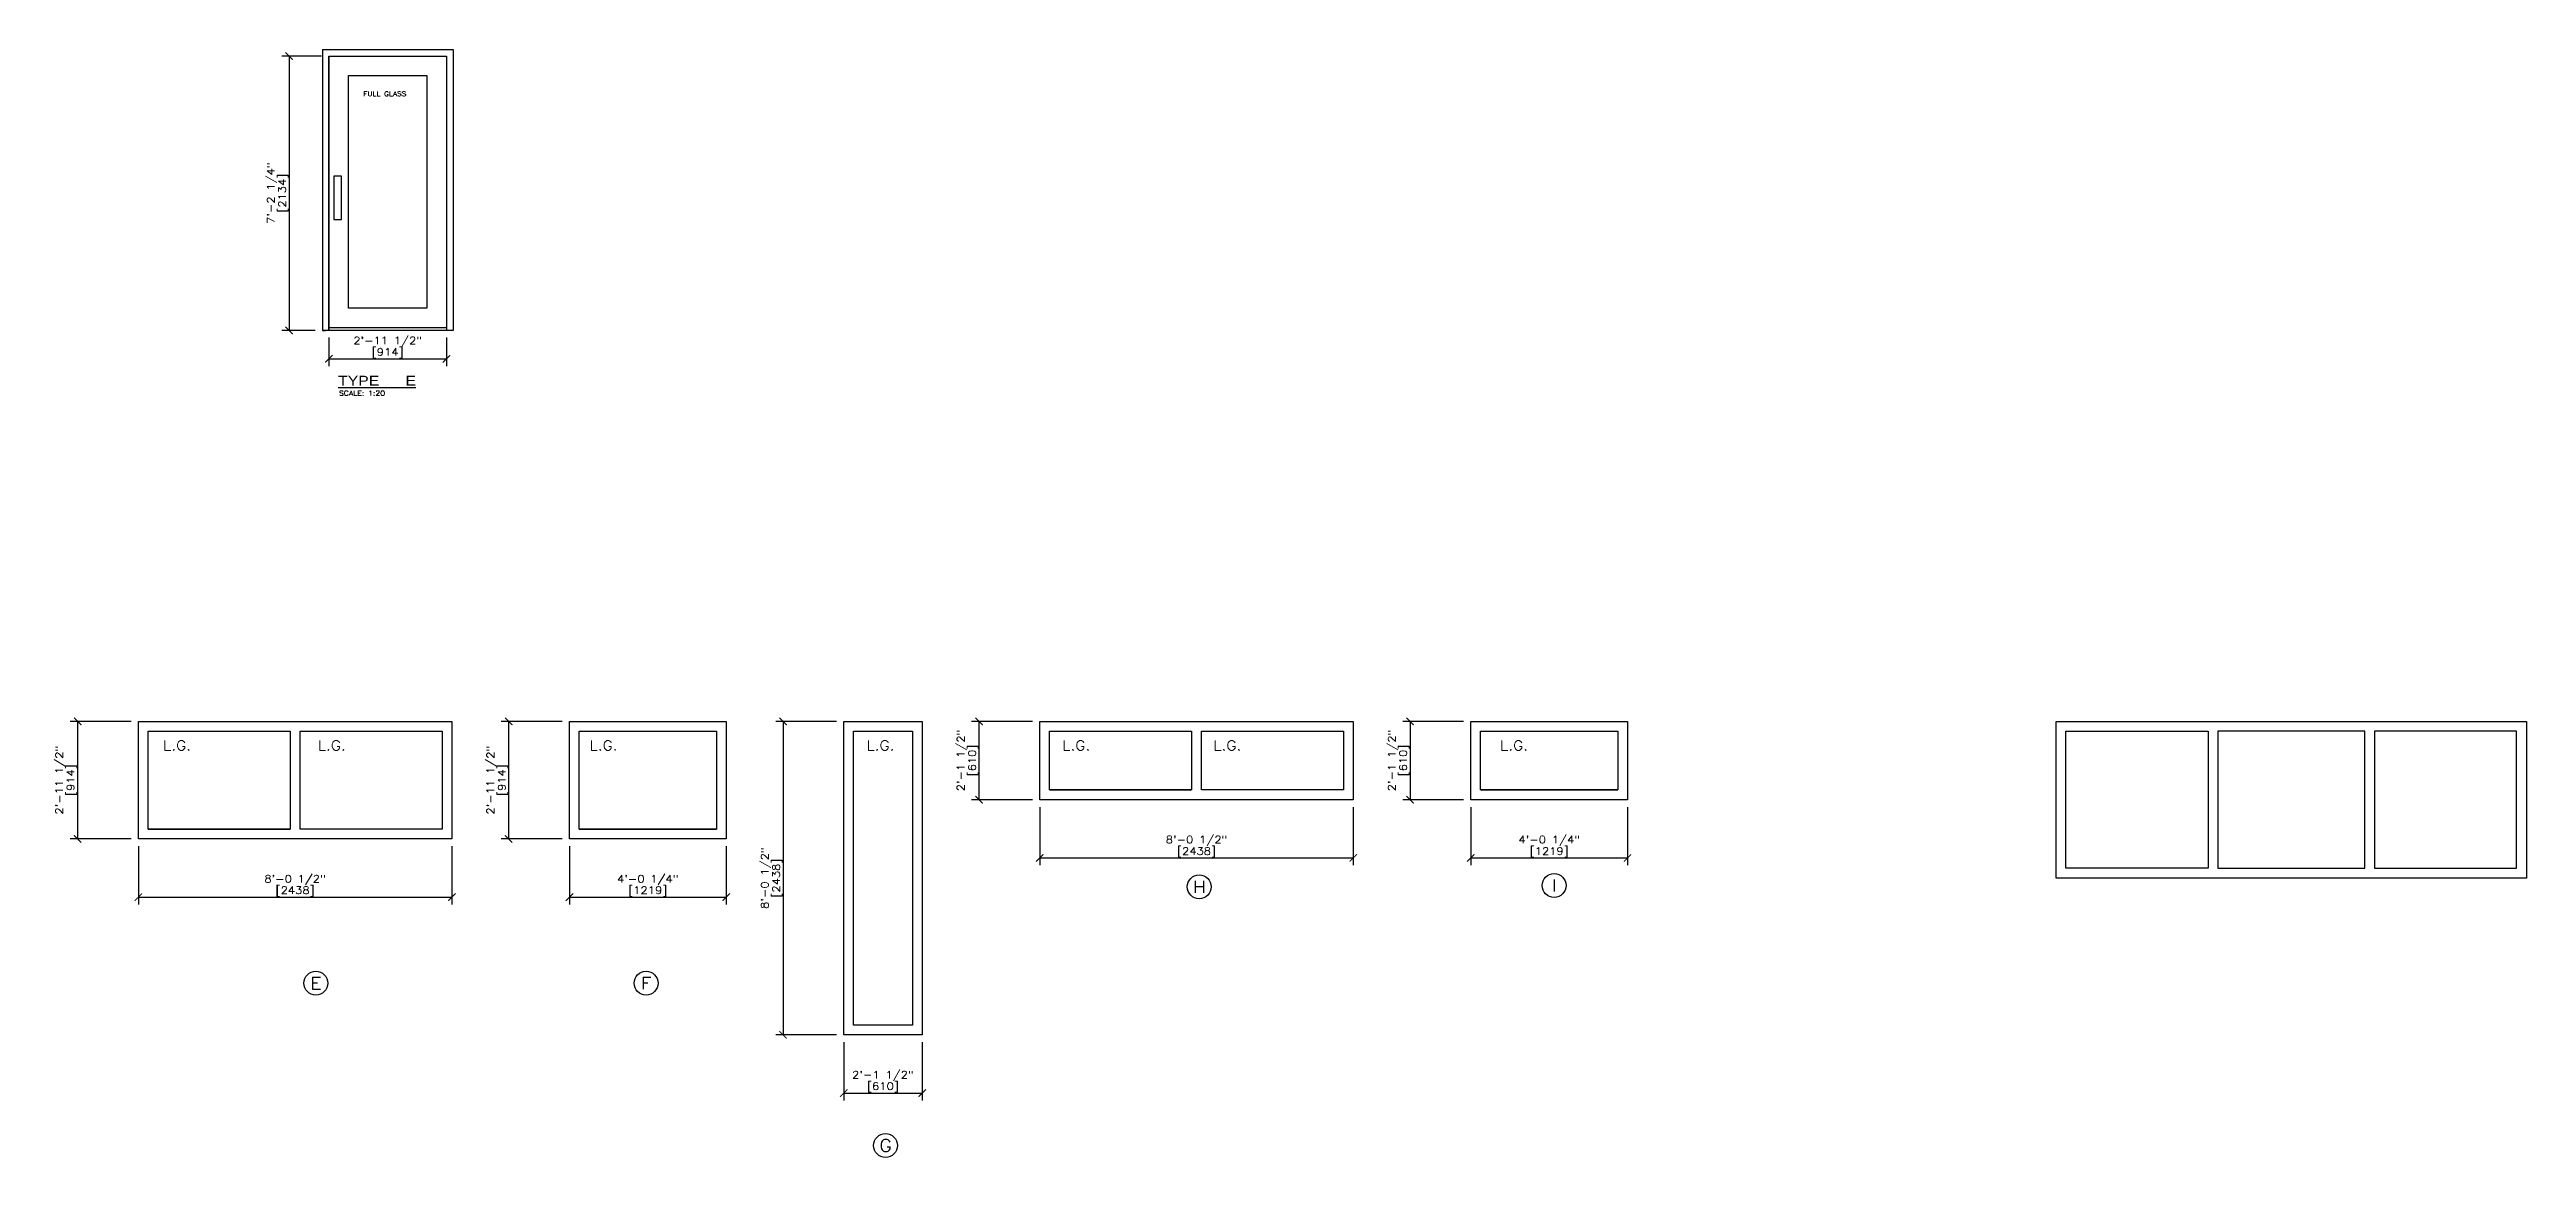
# Model space of a CAD drawing. Header units: millimetres. Extents: x -1251 to 34290, y -9433 to 3630.
# Drawn here: x 15026 to 34290, y -9433 to -815 of the extents above; entities that cross this region are included whole.
import ezdxf
from ezdxf.enums import TextEntityAlignment as Align

# ---------------------------------------------------------------- set-up
doc = ezdxf.new("R2010")
doc.units = ezdxf.units.MM
for name, color, linetype in [('Arch_Detail_Annot', 4, 'Continuous'), ('Arch_Detail_Door', 140, 'Continuous'), ('Arch_Detail_Text', 2, 'Continuous'), ('Arch_Detail_Window', 140, 'Continuous')]:
    doc.layers.add(name, color=color, linetype=linetype)
doc.styles.add('ROMANS-115', font='romans.shx', dxfattribs={"width": 1.15})
doc.styles.add('ROMANS-80', font='romans.shx', dxfattribs={"width": 0.8})
doc.styles.add('SANS-115', font='sanss___.ttf', dxfattribs={"width": 1.15})
doc.dimstyles.new('ROMANS-24', dxfattribs={"dimtxt": 2.25, "dimasz": 2.25, "dimexe": 2.25, "dimexo": 2.25, "dimgap": 0.03125, "dimtad": 1, "dimdec": 6, "dimlfac": -192, "dimzin": 1, "dimdsep": 46, "dimlunit": 4, "dimtxsty": 'ROMANS-115', "dimblk": 'ARCHTICK', "dimcen": 2.25, "dimclrd": 256, "dimclre": 256, "dimclrt": 256, "dimadec": 0, "dimazin": 0, "dimtfac": 1, "dimtdec": 6, "dimtofl": 0, "dimtmove": 2, "dimatfit": 0, "dimfxl": 1, "dimfrac": 2, "dimtolj": 1, "dimtzin": 0, "dimarcsym": 0})

# ---------------------------------------------------------------- blocks, each defined once
blk = doc.blocks.new('_ArchTick')
at = {"color": 0, "linetype": 'ByBlock', "const_width": 0.15}
blk.add_lwpolyline([(-0.5, -0.5), (0.5, 0.5)], dxfattribs=at)
blk = doc.blocks.new('*D11')
at = {"layer": 'Arch_Detail_Text', "lineweight": -2}
for p, q in [((15717, -7012), (15717, -7465)), ((18155, -7012), (18155, -7465)), ((15717, -7408), (18155, -7408))]:
    blk.add_line(p, q, dxfattribs=at)
at = {"layer": 'Defpoints', "color": 0}
for p in [(15717, -6955), (18155, -6955), (18155, -7408)]:
    blk.add_point(p, dxfattribs=at)
at = {"layer": 'Arch_Detail_Text', "lineweight": -2, "xscale": 57.15, "yscale": 57.15, "zscale": 57.15, "rotation": 180}
blk.add_blockref('_ArchTick', (15717, -7408), dxfattribs=at)
at = {"layer": 'Arch_Detail_Text', "lineweight": -2, "xscale": 57.15, "yscale": 57.15, "zscale": 57.15}
blk.add_blockref('_ArchTick', (18155, -7408), dxfattribs=at)
at = {"layer": 'Arch_Detail_Text', "attachment_point": 5, "style": 'ROMANS-115'}
for s, insert, char_height in [('\\A1;8\'-0 1/2"', (16936, -7275), 57.15), ('\\A1;[2438]', (16936, -7364), 57.1)]:
    blk.add_mtext(s, dxfattribs=dict(at, insert=insert, char_height=char_height))
blk = doc.blocks.new('*D12')
at = {"layer": 'Arch_Detail_Text', "lineweight": -2}
for p, q in [((15660, -6041), (15187, -6041)), ((15245, -6041), (15245, -6955)), ((15660, -6955), (15187, -6955))]:
    blk.add_line(p, q, dxfattribs=at)
at = {"layer": 'Defpoints', "color": 0}
for p in [(15717, -6041), (15245, -6955), (15717, -6955)]:
    blk.add_point(p, dxfattribs=at)
at = {"layer": 'Arch_Detail_Text', "lineweight": -2, "xscale": 57.15, "yscale": 57.15, "zscale": 57.15}
for p, rotation in [((15245, -6041), 90), ((15245, -6955), 270)]:
    blk.add_blockref('_ArchTick', p, dxfattribs=dict(at, rotation=rotation))
at = {"layer": 'Arch_Detail_Text', "attachment_point": 5, "rotation": 90, "style": 'ROMANS-115'}
for s, insert, char_height in [('\\A1;2\'-11 1/2"', (15111, -6498), 57.15), ('\\A1;[914]', (15200, -6498), 57.1)]:
    blk.add_mtext(s, dxfattribs=dict(at, insert=insert, char_height=char_height))
blk = doc.blocks.new('*D13')
at = {"layer": 'Arch_Detail_Text', "lineweight": -2}
for p, q in [((19070, -7012), (19070, -7465)), ((20289, -7012), (20289, -7465)), ((19070, -7408), (20289, -7408))]:
    blk.add_line(p, q, dxfattribs=at)
at = {"layer": 'Defpoints', "color": 0}
for p in [(19070, -6955), (20289, -6955), (20289, -7408)]:
    blk.add_point(p, dxfattribs=at)
at = {"layer": 'Arch_Detail_Text', "lineweight": -2, "xscale": 57.15, "yscale": 57.15, "zscale": 57.15, "rotation": 180}
blk.add_blockref('_ArchTick', (19070, -7408), dxfattribs=at)
at = {"layer": 'Arch_Detail_Text', "lineweight": -2, "xscale": 57.15, "yscale": 57.15, "zscale": 57.15}
blk.add_blockref('_ArchTick', (20289, -7408), dxfattribs=at)
at = {"layer": 'Arch_Detail_Text', "attachment_point": 5, "style": 'ROMANS-115'}
for s, insert, char_height in [('\\A1;4\'-0 1/4"', (19679, -7275), 57.15), ('\\A1;[1219]', (19679, -7364), 57.1)]:
    blk.add_mtext(s, dxfattribs=dict(at, insert=insert, char_height=char_height))
blk = doc.blocks.new('*D14')
at = {"layer": 'Arch_Detail_Text', "lineweight": -2}
for p, q in [((19013, -6041), (18540, -6041)), ((18597, -6041), (18597, -6955)), ((19013, -6955), (18540, -6955))]:
    blk.add_line(p, q, dxfattribs=at)
at = {"layer": 'Defpoints', "color": 0}
for p in [(19070, -6041), (18597, -6955), (19070, -6955)]:
    blk.add_point(p, dxfattribs=at)
at = {"layer": 'Arch_Detail_Text', "lineweight": -2, "xscale": 57.15, "yscale": 57.15, "zscale": 57.15}
for p, rotation in [((18597, -6041), 90), ((18597, -6955), 270)]:
    blk.add_blockref('_ArchTick', p, dxfattribs=dict(at, rotation=rotation))
at = {"layer": 'Arch_Detail_Text', "attachment_point": 5, "rotation": 90, "style": 'ROMANS-115'}
for s, insert, char_height in [('\\A1;2\'-11 1/2"', (18464, -6498), 57.15), ('\\A1;[914]', (18553, -6498), 57.1)]:
    blk.add_mtext(s, dxfattribs=dict(at, insert=insert, char_height=char_height))
blk = doc.blocks.new('*D15')
at = {"layer": 'Arch_Detail_Text', "lineweight": -2}
for p, q in [((21203, -8536), (21203, -8989)), ((21813, -8536), (21813, -8989)), ((21203, -8932), (21813, -8932))]:
    blk.add_line(p, q, dxfattribs=at)
at = {"layer": 'Defpoints', "color": 0}
for p in [(21203, -8479), (21813, -8479), (21813, -8932)]:
    blk.add_point(p, dxfattribs=at)
at = {"layer": 'Arch_Detail_Text', "lineweight": -2, "xscale": 57.15, "yscale": 57.15, "zscale": 57.15, "rotation": 180}
blk.add_blockref('_ArchTick', (21203, -8932), dxfattribs=at)
at = {"layer": 'Arch_Detail_Text', "lineweight": -2, "xscale": 57.15, "yscale": 57.15, "zscale": 57.15}
blk.add_blockref('_ArchTick', (21813, -8932), dxfattribs=at)
at = {"layer": 'Arch_Detail_Text', "attachment_point": 5, "style": 'ROMANS-115'}
for s, insert, char_height in [('\\A1;2\'-1 1/2"', (21508, -8799), 57.15), ('\\A1;[610]', (21508, -8888), 57.1)]:
    blk.add_mtext(s, dxfattribs=dict(at, insert=insert, char_height=char_height))
blk = doc.blocks.new('*D16')
at = {"layer": 'Arch_Detail_Text', "lineweight": -2}
for p, q in [((21146, -6041), (20674, -6041)), ((20731, -6041), (20731, -8479)), ((21146, -8479), (20674, -8479))]:
    blk.add_line(p, q, dxfattribs=at)
at = {"layer": 'Defpoints', "color": 0}
for p in [(21203, -6041), (20731, -8479), (21203, -8479)]:
    blk.add_point(p, dxfattribs=at)
at = {"layer": 'Arch_Detail_Text', "lineweight": -2, "xscale": 57.15, "yscale": 57.15, "zscale": 57.15}
for p, rotation in [((20731, -6041), 90), ((20731, -8479), 270)]:
    blk.add_blockref('_ArchTick', p, dxfattribs=dict(at, rotation=rotation))
at = {"layer": 'Arch_Detail_Text', "attachment_point": 5, "rotation": 90, "style": 'ROMANS-115'}
for s, insert, char_height in [('\\A1;8\'-0 1/2"', (20598, -7260), 57.15), ('\\A1;[2438]', (20687, -7260), 57.1)]:
    blk.add_mtext(s, dxfattribs=dict(at, insert=insert, char_height=char_height))
blk = doc.blocks.new('*D17')
at = {"layer": 'Arch_Detail_Text', "lineweight": -2}
for p, q in [((22727, -6707), (22727, -7160)), ((25166, -6707), (25166, -7160)), ((22727, -7103), (25166, -7103))]:
    blk.add_line(p, q, dxfattribs=at)
at = {"layer": 'Defpoints', "color": 0}
for p in [(22727, -6650), (25166, -6650), (25166, -7103)]:
    blk.add_point(p, dxfattribs=at)
at = {"layer": 'Arch_Detail_Text', "lineweight": -2, "xscale": 57.15, "yscale": 57.15, "zscale": 57.15, "rotation": 180}
blk.add_blockref('_ArchTick', (22727, -7103), dxfattribs=at)
at = {"layer": 'Arch_Detail_Text', "lineweight": -2, "xscale": 57.15, "yscale": 57.15, "zscale": 57.15}
blk.add_blockref('_ArchTick', (25166, -7103), dxfattribs=at)
at = {"layer": 'Arch_Detail_Text', "attachment_point": 5, "style": 'ROMANS-115'}
for s, insert, char_height in [('\\A1;8\'-0 1/2"', (23947, -6970), 57.15), ('\\A1;[2438]', (23947, -7059), 57.1)]:
    blk.add_mtext(s, dxfattribs=dict(at, insert=insert, char_height=char_height))
blk = doc.blocks.new('*D18')
at = {"layer": 'Arch_Detail_Text', "lineweight": -2}
for p, q in [((22670, -6041), (22198, -6041)), ((22255, -6041), (22255, -6650)), ((22670, -6650), (22198, -6650))]:
    blk.add_line(p, q, dxfattribs=at)
at = {"layer": 'Defpoints', "color": 0}
for p in [(22727, -6041), (22255, -6650), (22727, -6650)]:
    blk.add_point(p, dxfattribs=at)
at = {"layer": 'Arch_Detail_Text', "lineweight": -2, "xscale": 57.15, "yscale": 57.15, "zscale": 57.15}
for p, rotation in [((22255, -6041), 90), ((22255, -6650), 270)]:
    blk.add_blockref('_ArchTick', p, dxfattribs=dict(at, rotation=rotation))
at = {"layer": 'Arch_Detail_Text', "attachment_point": 5, "rotation": 90, "style": 'ROMANS-115'}
for s, insert, char_height in [('\\A1;2\'-1 1/2"', (22122, -6345), 57.15), ('\\A1;[610]', (22211, -6345), 57.1)]:
    blk.add_mtext(s, dxfattribs=dict(at, insert=insert, char_height=char_height))
blk = doc.blocks.new('*D19')
at = {"layer": 'Arch_Detail_Text', "lineweight": -2}
for p, q in [((26080, -6707), (26080, -7160)), ((27299, -6707), (27299, -7160)), ((26080, -7103), (27299, -7103))]:
    blk.add_line(p, q, dxfattribs=at)
at = {"layer": 'Defpoints', "color": 0}
for p in [(26080, -6650), (27299, -6650), (27299, -7103)]:
    blk.add_point(p, dxfattribs=at)
at = {"layer": 'Arch_Detail_Text', "lineweight": -2, "xscale": 57.15, "yscale": 57.15, "zscale": 57.15, "rotation": 180}
blk.add_blockref('_ArchTick', (26080, -7103), dxfattribs=at)
at = {"layer": 'Arch_Detail_Text', "lineweight": -2, "xscale": 57.15, "yscale": 57.15, "zscale": 57.15}
blk.add_blockref('_ArchTick', (27299, -7103), dxfattribs=at)
at = {"layer": 'Arch_Detail_Text', "attachment_point": 5, "style": 'ROMANS-115'}
for s, insert, char_height in [('\\A1;4\'-0 1/4"', (26690, -6970), 57.15), ('\\A1;[1219]', (26690, -7059), 57.1)]:
    blk.add_mtext(s, dxfattribs=dict(at, insert=insert, char_height=char_height))
blk = doc.blocks.new('*D20')
at = {"layer": 'Arch_Detail_Text', "lineweight": -2}
for p, q in [((26023, -6041), (25551, -6041)), ((25608, -6041), (25608, -6650)), ((26023, -6650), (25551, -6650))]:
    blk.add_line(p, q, dxfattribs=at)
at = {"layer": 'Defpoints', "color": 0}
for p in [(26080, -6041), (25608, -6650), (26080, -6650)]:
    blk.add_point(p, dxfattribs=at)
at = {"layer": 'Arch_Detail_Text', "lineweight": -2, "xscale": 57.15, "yscale": 57.15, "zscale": 57.15}
for p, rotation in [((25608, -6041), 90), ((25608, -6650), 270)]:
    blk.add_blockref('_ArchTick', p, dxfattribs=dict(at, rotation=rotation))
at = {"layer": 'Arch_Detail_Text', "attachment_point": 5, "rotation": 90, "style": 'ROMANS-115'}
for s, insert, char_height in [('\\A1;2\'-1 1/2"', (25475, -6345), 57.15), ('\\A1;[610]', (25563, -6345), 57.1)]:
    blk.add_mtext(s, dxfattribs=dict(at, insert=insert, char_height=char_height))
blk = doc.blocks.new('Window')
blk.add_circle((0.436, 0.359), 0.0609)
at = {"style": 'ROMANS-80', "width": 1.15}
blk.add_attdef('WINDOW', text='', height=0.0625, dxfattribs=at).set_placement((0.436, 0.359), align=Align.MIDDLE)
blk = doc.blocks.new('*D28')
at = {"layer": 'Arch_Detail_Text', "lineweight": -2}
for p, q in [((17142, -866), (16832, -866)), ((16889, -866), (16889, -2999)), ((17091, -2999), (16832, -2999))]:
    blk.add_line(p, q, dxfattribs=at)
at = {"layer": 'Defpoints', "color": 0}
for p in [(17199, -866), (16889, -2999), (17148, -2999)]:
    blk.add_point(p, dxfattribs=at)
at = {"layer": 'Arch_Detail_Text', "lineweight": -2, "xscale": 57.15, "yscale": 57.15, "zscale": 57.15}
for p, rotation in [((16889, -866), 90), ((16889, -2999), 270)]:
    blk.add_blockref('_ArchTick', p, dxfattribs=dict(at, rotation=rotation))
at = {"layer": 'Arch_Detail_Text', "attachment_point": 5, "rotation": 90, "style": 'ROMANS-115'}
for s, insert, char_height in [('\\A1;7\'-2 1/4"', (16756, -1932), 57.15), ('\\A1;[2134]', (16845, -1932), 57.1)]:
    blk.add_mtext(s, dxfattribs=dict(at, insert=insert, char_height=char_height))
blk = doc.blocks.new('*D29')
at = {"layer": 'Arch_Detail_Text', "lineweight": -2}
for p, q in [((17199, -3056), (17199, -3279)), ((18113, -3056), (18113, -3279)), ((17199, -3221), (18113, -3221))]:
    blk.add_line(p, q, dxfattribs=at)
at = {"layer": 'Defpoints', "color": 0}
for p in [(17199, -2999), (18113, -2999), (18113, -3221)]:
    blk.add_point(p, dxfattribs=at)
at = {"layer": 'Arch_Detail_Text', "lineweight": -2, "xscale": 57.15, "yscale": 57.15, "zscale": 57.15, "rotation": 180}
blk.add_blockref('_ArchTick', (17199, -3221), dxfattribs=at)
at = {"layer": 'Arch_Detail_Text', "lineweight": -2, "xscale": 57.15, "yscale": 57.15, "zscale": 57.15}
blk.add_blockref('_ArchTick', (18113, -3221), dxfattribs=at)
at = {"layer": 'Arch_Detail_Text', "attachment_point": 5, "style": 'ROMANS-115'}
for s, insert, char_height in [('\\A1;2\'-11 1/2"', (17656, -3088), 57.15), ('\\A1;[914]', (17656, -3177), 57.1)]:
    blk.add_mtext(s, dxfattribs=dict(at, insert=insert, char_height=char_height))

msp = doc.modelspace()

# ---------------------------------------------------------------- linework, layer by layer
at = {"layer": 'Arch_Detail_Door'}
for p, q in [((17148.247, -814.728), (18164.247, -814.728)), ((17148.247, -814.728), (17148.247, -2999.128)), ((17199.047, -865.528), (17199.047, -2999.128)), ((17199.047, -865.528), (17199.047, -865.528)), ((17199.047, -2999.128), (17199.047, -865.528)), ((17199.047, -2980.078), (17199.047, -865.528)), ((17199.047, -865.528), (18113.447, -865.528)), ((17199.047, -865.528), (17199.047, -2980.078)), ((18113.447, -865.528), (18113.447, -2980.078)), ((18164.247, -814.728), (18164.247, -2999.128)), ((17351.447, -1017.928), (17961.047, -1017.928)), ((17351.447, -2827.678), (17351.447, -1017.928)), ((17961.047, -1017.928), (17961.047, -2827.678)), ((17237.379, -1799.722), (17237.379, -2137.423)), ((17296.165, -1799.722), (17237.379, -1799.722)), ((17296.165, -2137.423), (17296.165, -1799.722)), ((17237.379, -2137.423), (17296.165, -2137.423)), ((17961.047, -2827.678), (17351.447, -2827.678)), ((18164.247, -2999.128), (17148.247, -2999.128)), ((17148.247, -2999.128), (17173.647, -2999.128)), ((17199.047, -2999.128), (17199.047, -2980.078)), ((18113.447, -2980.078), (17199.047, -2980.078)), ((18113.447, -2980.078), (18113.447, -2999.128))]:
    msp.add_line(p, q, dxfattribs=at)
at = {"layer": 'Arch_Detail_Window'}
for p, q in [((22803.566, -6574.022), (23908.466, -6574.022)), ((26156.366, -6574.022), (27223.166, -6574.022)), ((15793.166, -6878.822), (16898.066, -6878.822)), ((19145.966, -6878.822), (20212.766, -6878.822))]:
    msp.add_line(p, q, dxfattribs=at)
for points in [[(15716.966, -6955.022), (15716.966, -6040.622), (18155.366, -6040.622), (18155.366, -6955.022)], [(15793.166, -6878.822), (15793.166, -6116.822), (16898.066, -6116.822), (16898.066, -6878.822)], [(16974.266, -6878.822), (16974.266, -6116.822), (18079.166, -6116.822), (18079.166, -6878.822)], [(19069.766, -6955.022), (19069.766, -6040.622), (20288.966, -6040.622), (20288.966, -6955.022)], [(19145.966, -6878.822), (19145.966, -6116.822), (20212.766, -6116.822), (20212.766, -6878.822)], [(21203.366, -6040.622), (21812.966, -6040.622), (21812.966, -8479.022), (21203.366, -8479.022)], [(21279.566, -6116.822), (21736.766, -6116.822), (21736.766, -8402.822), (21279.566, -8402.822)], [(22727.366, -6650.222), (22727.366, -6040.622), (25165.766, -6040.622), (25165.766, -6650.222)], [(22803.566, -6574.022), (22803.566, -6116.822), (23908.466, -6116.822), (23908.466, -6574.022)], [(23984.666, -6574.022), (23984.666, -6116.822), (25089.566, -6116.822), (25089.566, -6574.022)], [(27299.366, -6650.222), (26080.166, -6650.222), (26080.166, -6040.622), (27299.366, -6040.622), (27299.366, -6650.222)], [(26156.366, -6574.022), (26156.366, -6116.822), (27223.166, -6116.822), (27223.166, -6574.022)], [(30632.646, -7259.822), (30632.646, -6040.622), (34290.246, -6040.622), (34290.246, -7259.822)], [(30708.846, -7183.622), (30708.846, -6116.822), (31813.746, -6116.822), (31813.746, -7183.622)], [(33032.946, -7183.622), (33032.946, -6116.822), (31889.946, -6116.822), (31889.946, -7183.622)], [(34214.046, -7183.622), (34214.046, -6116.822), (33109.146, -6116.822), (33109.146, -7183.622)]]:
    msp.add_lwpolyline(points, close=True, dxfattribs=at)

# ---------------------------------------------------------------- block references
at = {"layer": 'Arch_Detail_Annot', "xscale": 1523.99999488547, "yscale": 1523.99999488547, "zscale": 1523.99999488547}
for p, values in [((23303.447, -7875.191), {'WINDOW': 'H'}), ((26063.297, -7864.343), {'WINDOW': 'I'}), ((16433.103, -8624.166), {'WINDOW': 'E'}), ((19001.269, -8624.166), {'WINDOW': 'F'}), ((20863.828, -9887.243), {'WINDOW': 'G'})]:
    msp.add_blockref('Window', p, dxfattribs=at).add_auto_attribs(values)

# ---------------------------------------------------------------- texts
at = {"layer": 'Arch_Detail_Annot', "width": 1.15}
for s, height, style, p in [('%%UTYPE      E', 76.2, 'SANS-115', (17270.791, -3428.643)), ('SCALE: 1:20', 38.1, 'ROMANS-115', (17277.094, -3507.084)), ('L.G.', 76.2, 'ROMANS-115', (15909.099, -6266.369)), ('L.G.', 76.2, 'ROMANS-115', (17112.977, -6266.369)), ('L.G.', 76.2, 'ROMANS-115', (19226.452, -6266.369)), ('L.G.', 76.2, 'ROMANS-115', (21380.056, -6266.369)), ('L.G.', 76.2, 'ROMANS-115', (22902.629, -6266.369)), ('L.G.', 76.2, 'ROMANS-115', (24077.528, -6266.369)), ('L.G.', 76.2, 'ROMANS-115', (26307.438, -6266.369))]:
    msp.add_text(s, height=height, dxfattribs=dict(at, style=style)).set_placement(p)
at = {"layer": 'Arch_Detail_Annot', "insert": (17466.408, -1140.807), "char_height": 36.576, "attachment_point": 1, "style": 'ROMANS-115'}
msp.add_mtext('FULL GLASS', dxfattribs=at)

# ---------------------------------------------------------------- dimensions: what is measured, and where the dimension line sits
at = {"layer": 'Arch_Detail_Text'}
for base, p1, p2, picture, middle in [((16889.225, -2999.128), (17199.047, -865.528), (17148.247, -2999.128), '*D28', (16800.552, -1932.328)), ((15244.501, -6955.022), (15716.966, -6040.622), (15716.966, -6955.022), '*D12', (15155.828, -6497.822)), ((18597.301, -6955.022), (19069.766, -6040.622), (19069.766, -6955.022), '*D14', (18508.628, -6497.822)), ((20730.901, -8479.022), (21203.366, -6040.622), (21203.366, -8479.022), '*D16', (20642.228, -7259.822)), ((22254.901, -6650.222), (22727.366, -6040.622), (22727.366, -6650.222), '*D18', (22166.228, -6345.422)), ((25607.701, -6650.222), (26080.166, -6040.622), (26080.166, -6650.222), '*D20', (25519.028, -6345.422))]:
    dim = msp.add_linear_dim(base=base, p1=p1, p2=p2, angle=90, dimstyle='ROMANS-24', override={"dimscale": 25.4, "dimdec": 2, "dimlfac": 0.04, "dimrnd": 2.54, "dimzin": 2, "dimpost": '\\X'}, dxfattribs=at)
    dim.commit()
    dim.dimension.update_dxf_attribs({"geometry": picture, "text_midpoint": middle})
for base, p1, p2, picture, middle in [((18113.447, -3221.441), (17199.047, -2999.128), (18113.447, -2999.128), '*D29', (17656.247, -3132.768)), ((25165.766, -7103.195), (22727.366, -6650.222), (25165.766, -6650.222), '*D17', (23946.566, -7014.522)), ((27299.366, -7103.195), (26080.166, -6650.222), (27299.366, -6650.222), '*D19', (26689.766, -7014.522)), ((18155.366, -7407.995), (15716.966, -6955.022), (18155.366, -6955.022), '*D11', (16936.166, -7319.322)), ((20288.966, -7407.995), (19069.766, -6955.022), (20288.966, -6955.022), '*D13', (19679.366, -7319.322)), ((21812.966, -8931.995), (21203.366, -8479.022), (21812.966, -8479.022), '*D15', (21508.166, -8843.322))]:
    dim = msp.add_linear_dim(base=base, p1=p1, p2=p2, dimstyle='ROMANS-24', override={"dimscale": 25.4, "dimdec": 2, "dimlfac": 0.04, "dimrnd": 2.54, "dimzin": 2, "dimpost": '\\X'}, dxfattribs=at)
    dim.commit()
    dim.dimension.update_dxf_attribs({"geometry": picture, "text_midpoint": middle})

doc.saveas('drawing.dxf')
